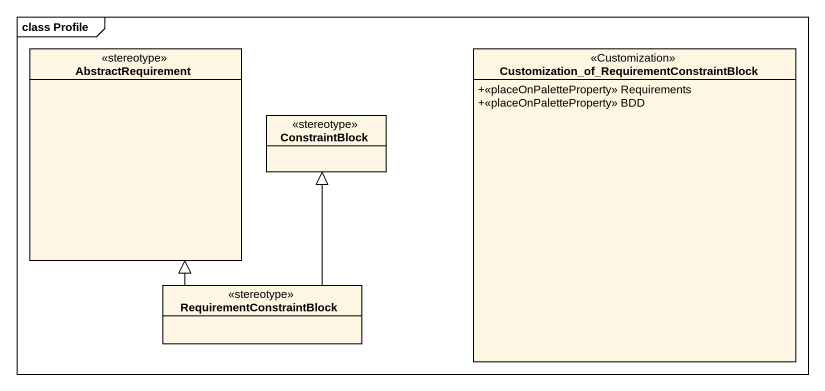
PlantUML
@startuml
mainframe class Profile
hide circle
hide empty members
skinparam classAttributeIconSize 0
class AbstractRequirement <<stereotype>>
class "Customization_of_RequirementConstraintBlock" as Customization_of <<Customization>> {
  +<<placeOnPaletteProperty>> Requirements
  +<<placeOnPaletteProperty>> BDD
}
class ConstraintBlock <<stereotype>>
class RequirementConstraintBlock <<stereotype>>
RequirementConstraintBlock -up-|> AbstractRequirement
RequirementConstraintBlock -up-|> ConstraintBlock
@enduml
